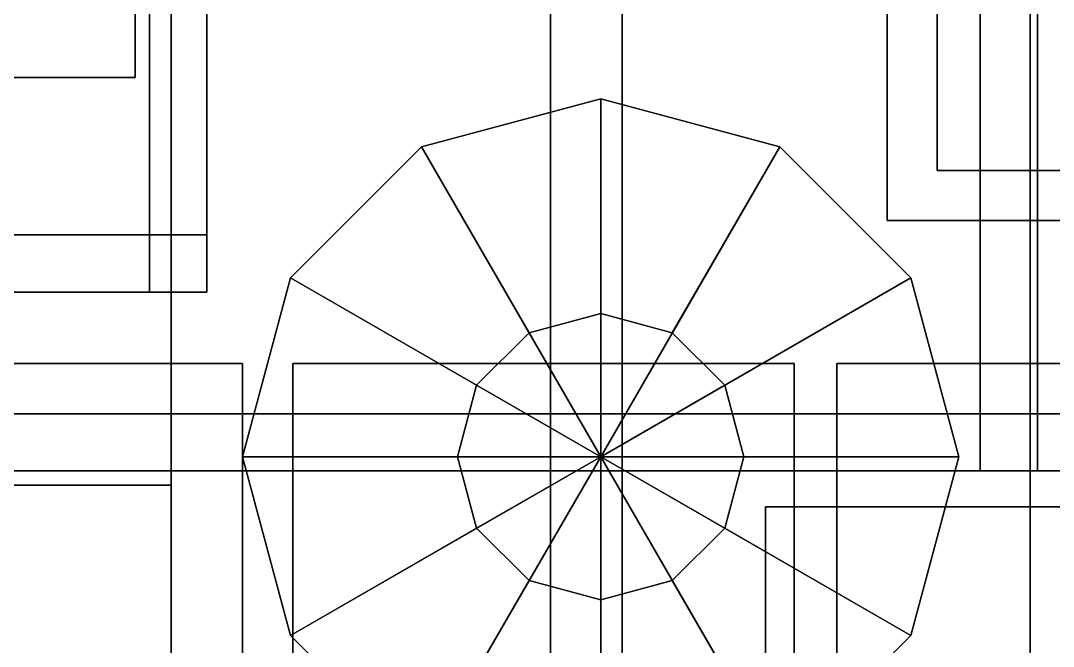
# Model space of a CAD drawing. Header units: metres. Extents: x -1 to 116, y -1 to 42.
# Drawn here: x 0.74 to 2.182, y 3.555 to 4.429 of the extents above; entities that cross this region are included whole.
import ezdxf

# ---------------------------------------------------------------- set-up
doc = ezdxf.new("R2010")
doc.units = ezdxf.units.M
for name, color, linetype in [('CUBIERTA_CHALET_3D', 9, 'CONTINUOUS'), ('EQUIPO_HIDRONEUMATICO_2000L_3D', 5, 'CONTINUOUS'), ('LOSA_PISO_3D', 8, 'CONTINUOUS'), ('MUROS_INTERIORES_3D', 7, 'CONTINUOUS'), ('P2_LOSA_PISO_3D', 8, 'CONTINUOUS'), ('P2_MOBILIARIO_SOCIAL_3D', 34, 'CONTINUOUS'), ('P3_LOSA_STEELDECK_3D', 8, 'CONTINUOUS'), ('P3_LOSA_TANQUES_3D', 8, 'CONTINUOUS'), ('PB_MOBILIARIO_OFICINA_3D', 34, 'CONTINUOUS'), ('SOTANO_BODEGA_EQUIP_3D', 7, 'CONTINUOUS'), ('SOTANO_LOSA_3D', 8, 'CONTINUOUS')]:
    doc.layers.add(name, color=color, linetype=linetype)

msp = doc.modelspace()

# ---------------------------------------------------------------- linework, layer by layer
at = {"layer": 'CUBIERTA_CHALET_3D', "color": 9}
for points in [[(0.4, 2, 10.56), (3.8562, 2, 11.0784), (3.8562, 7.45, 11.0784), (0.4, 7.45, 10.56)], [(0.4, 2, 10.72), (3.8562, 2, 11.2384), (3.8562, 7.45, 11.2384), (0.4, 7.45, 10.72)]]:
    msp.add_3dface(points, dxfattribs=at)
at = {"layer": 'EQUIPO_HIDRONEUMATICO_2000L_3D', "color": 8}
for points in [[(2.08, 3.8, 8.9), (2.16, 3.8, 8.9), (2.16, 5.95, 8.9), (2.08, 5.95, 8.9)], [(2.08, 3.8, 8.96), (2.16, 3.8, 8.96), (2.16, 5.95, 8.96), (2.08, 5.95, 8.96)], [(2.08, 3.8, 8.9), (2.08, 5.95, 8.9), (2.08, 5.95, 8.96), (2.08, 3.8, 8.96)], [(2.16, 3.8, 8.9), (2.16, 5.95, 8.9), (2.16, 5.95, 8.96), (2.16, 3.8, 8.96)], [(2.08, 3.8, 8.9), (2.16, 3.8, 8.9), (2.16, 3.8, 8.96), (2.08, 3.8, 8.96)]]:
    msp.add_3dface(points, dxfattribs=at)
at = {"layer": 'EQUIPO_HIDRONEUMATICO_2000L_3D', "color": 5}
for points in [[(1.55, 3.82, 8.8), (1.55, 4.32, 8.8), (1.3, 4.253, 8.8), (1.55, 3.82, 8.8)], [(1.55, 3.82, 9.98), (1.55, 4.32, 9.98), (1.3, 4.253, 9.98), (1.55, 3.82, 9.98)], [(1.55, 4.32, 8.8), (1.3, 4.253, 8.8), (1.3, 4.253, 9.98), (1.55, 4.32, 9.98)], [(1.55, 3.82, 9.98), (1.55, 4.32, 9.98), (1.3, 4.253, 9.98), (1.55, 3.82, 9.98)], [(1.55, 4.32, 9.98), (1.3, 4.253, 9.98), (1.45, 3.9932, 10.1), (1.55, 4.02, 10.1)], [(1.55, 3.82, 8.8), (1.8, 4.253, 8.8), (1.55, 4.32, 8.8), (1.55, 3.82, 8.8)], [(1.55, 3.82, 9.98), (1.8, 4.253, 9.98), (1.55, 4.32, 9.98), (1.55, 3.82, 9.98)], [(1.55, 3.82, 8.8), (1.55, 4.32, 8.8), (1.55, 4.32, 9.98), (1.55, 3.82, 9.98)], [(1.8, 4.253, 8.8), (1.55, 4.32, 8.8), (1.55, 4.32, 9.98), (1.8, 4.253, 9.98)], [(1.55, 3.82, 9.98), (1.8, 4.253, 9.98), (1.55, 4.32, 9.98), (1.55, 3.82, 9.98)], [(1.55, 3.82, 9.98), (1.55, 4.32, 9.98), (1.55, 4.02, 10.1), (1.55, 3.82, 10.1)], [(1.8, 4.253, 9.98), (1.55, 4.32, 9.98), (1.55, 4.02, 10.1), (1.65, 3.9932, 10.1)], [(1.55, 3.82, 8.8), (1.55, 4.32, 8.8), (1.55, 4.32, 9.98), (1.55, 3.82, 9.98)], [(1.55, 3.82, 9.98), (1.55, 4.32, 9.98), (1.55, 4.02, 10.1), (1.55, 3.82, 10.1)], [(1.55, 3.82, 8.8), (1.3, 4.253, 8.8), (1.117, 4.07, 8.8), (1.55, 3.82, 8.8)], [(1.55, 3.82, 9.98), (1.3, 4.253, 9.98), (1.117, 4.07, 9.98), (1.55, 3.82, 9.98)], [(1.3, 4.253, 8.8), (1.117, 4.07, 8.8), (1.117, 4.07, 9.98), (1.3, 4.253, 9.98)], [(1.55, 3.82, 9.98), (1.3, 4.253, 9.98), (1.117, 4.07, 9.98), (1.55, 3.82, 9.98)], [(1.3, 4.253, 9.98), (1.117, 4.07, 9.98), (1.3768, 3.92, 10.1), (1.45, 3.9932, 10.1)], [(1.55, 3.82, 8.8), (1.3, 4.253, 8.8), (1.3, 4.253, 9.98), (1.55, 3.82, 9.98)], [(1.55, 3.82, 9.98), (1.3, 4.253, 9.98), (1.45, 3.9932, 10.1), (1.55, 3.82, 10.1)], [(1.55, 3.82, 8.8), (1.3, 4.253, 8.8), (1.3, 4.253, 9.98), (1.55, 3.82, 9.98)], [(1.55, 3.82, 9.98), (1.3, 4.253, 9.98), (1.45, 3.9932, 10.1), (1.55, 3.82, 10.1)], [(1.55, 3.82, 8.8), (1.983, 4.07, 8.8), (1.8, 4.253, 8.8), (1.55, 3.82, 8.8)], [(1.55, 3.82, 9.98), (1.983, 4.07, 9.98), (1.8, 4.253, 9.98), (1.55, 3.82, 9.98)], [(1.55, 3.82, 8.8), (1.8, 4.253, 8.8), (1.8, 4.253, 9.98), (1.55, 3.82, 9.98)], [(1.55, 3.82, 9.98), (1.983, 4.07, 9.98), (1.8, 4.253, 9.98), (1.55, 3.82, 9.98)], [(1.55, 3.82, 9.98), (1.8, 4.253, 9.98), (1.65, 3.9932, 10.1), (1.55, 3.82, 10.1)], [(1.55, 3.82, 8.8), (1.8, 4.253, 8.8), (1.8, 4.253, 9.98), (1.55, 3.82, 9.98)], [(1.55, 3.82, 9.98), (1.8, 4.253, 9.98), (1.65, 3.9932, 10.1), (1.55, 3.82, 10.1)], [(1.983, 4.07, 9.98), (1.8, 4.253, 9.98), (1.65, 3.9932, 10.1), (1.7232, 3.92, 10.1)], [(1.983, 4.07, 8.8), (1.8, 4.253, 8.8), (1.8, 4.253, 9.98), (1.983, 4.07, 9.98)], [(1.55, 3.82, 8.8), (1.117, 4.07, 8.8), (1.05, 3.82, 8.8), (1.55, 3.82, 8.8)], [(1.55, 3.82, 9.98), (1.117, 4.07, 9.98), (1.05, 3.82, 9.98), (1.55, 3.82, 9.98)], [(1.117, 4.07, 8.8), (1.05, 3.82, 8.8), (1.05, 3.82, 9.98), (1.117, 4.07, 9.98)], [(1.55, 3.82, 9.98), (1.117, 4.07, 9.98), (1.05, 3.82, 9.98), (1.55, 3.82, 9.98)], [(1.117, 4.07, 9.98), (1.05, 3.82, 9.98), (1.35, 3.82, 10.1), (1.3768, 3.92, 10.1)], [(1.55, 3.82, 8.8), (1.117, 4.07, 8.8), (1.117, 4.07, 9.98), (1.55, 3.82, 9.98)], [(1.55, 3.82, 9.98), (1.117, 4.07, 9.98), (1.3768, 3.92, 10.1), (1.55, 3.82, 10.1)], [(1.55, 3.82, 8.8), (1.117, 4.07, 8.8), (1.117, 4.07, 9.98), (1.55, 3.82, 9.98)], [(1.55, 3.82, 9.98), (1.117, 4.07, 9.98), (1.3768, 3.92, 10.1), (1.55, 3.82, 10.1)], [(1.55, 3.82, 8.8), (2.05, 3.82, 8.8), (1.983, 4.07, 8.8), (1.55, 3.82, 8.8)], [(1.55, 3.82, 9.98), (2.05, 3.82, 9.98), (1.983, 4.07, 9.98), (1.55, 3.82, 9.98)], [(1.55, 3.82, 8.8), (1.983, 4.07, 8.8), (1.983, 4.07, 9.98), (1.55, 3.82, 9.98)], [(1.55, 3.82, 9.98), (2.05, 3.82, 9.98), (1.983, 4.07, 9.98), (1.55, 3.82, 9.98)], [(1.55, 3.82, 9.98), (1.983, 4.07, 9.98), (1.7232, 3.92, 10.1), (1.55, 3.82, 10.1)], [(1.55, 3.82, 8.8), (1.983, 4.07, 8.8), (1.983, 4.07, 9.98), (1.55, 3.82, 9.98)], [(1.55, 3.82, 9.98), (1.983, 4.07, 9.98), (1.7232, 3.92, 10.1), (1.55, 3.82, 10.1)], [(2.05, 3.82, 9.98), (1.983, 4.07, 9.98), (1.7232, 3.92, 10.1), (1.75, 3.82, 10.1)], [(2.05, 3.82, 8.8), (1.983, 4.07, 8.8), (1.983, 4.07, 9.98), (2.05, 3.82, 9.98)], [(1.55, 3.82, 10.1), (1.55, 4.02, 10.1), (1.45, 3.9932, 10.1), (1.55, 3.82, 10.1)], [(1.55, 3.82, 10.1), (1.65, 3.9932, 10.1), (1.55, 4.02, 10.1), (1.55, 3.82, 10.1)], [(1.55, 3.82, 10.1), (1.45, 3.9932, 10.1), (1.3768, 3.92, 10.1), (1.55, 3.82, 10.1)], [(1.55, 3.82, 10.1), (1.7232, 3.92, 10.1), (1.65, 3.9932, 10.1), (1.55, 3.82, 10.1)], [(1.55, 3.82, 10.1), (1.3768, 3.92, 10.1), (1.35, 3.82, 10.1), (1.55, 3.82, 10.1)], [(1.55, 3.82, 10.1), (1.75, 3.82, 10.1), (1.7232, 3.92, 10.1), (1.55, 3.82, 10.1)], [(1.55, 3.82, 8.8), (1.05, 3.82, 8.8), (1.05, 3.82, 9.98), (1.55, 3.82, 9.98)], [(1.55, 3.82, 9.98), (1.05, 3.82, 9.98), (1.35, 3.82, 10.1), (1.55, 3.82, 10.1)], [(1.55, 3.82, 8.8), (1.05, 3.82, 8.8), (1.117, 3.57, 8.8), (1.55, 3.82, 8.8)], [(1.55, 3.82, 9.98), (1.05, 3.82, 9.98), (1.117, 3.57, 9.98), (1.55, 3.82, 9.98)], [(1.55, 3.82, 8.8), (1.05, 3.82, 8.8), (1.05, 3.82, 9.98), (1.55, 3.82, 9.98)], [(1.05, 3.82, 8.8), (1.117, 3.57, 8.8), (1.117, 3.57, 9.98), (1.05, 3.82, 9.98)], [(1.55, 3.82, 9.98), (1.05, 3.82, 9.98), (1.117, 3.57, 9.98), (1.55, 3.82, 9.98)], [(1.55, 3.82, 9.98), (1.05, 3.82, 9.98), (1.35, 3.82, 10.1), (1.55, 3.82, 10.1)], [(1.05, 3.82, 9.98), (1.117, 3.57, 9.98), (1.3768, 3.72, 10.1), (1.35, 3.82, 10.1)], [(1.55, 3.82, 8.8), (1.117, 3.57, 8.8), (1.117, 3.57, 9.98), (1.55, 3.82, 9.98)], [(1.55, 3.82, 9.98), (1.117, 3.57, 9.98), (1.3768, 3.72, 10.1), (1.55, 3.82, 10.1)], [(1.55, 3.82, 8.8), (1.117, 3.57, 8.8), (1.3, 3.387, 8.8), (1.55, 3.82, 8.8)], [(1.55, 3.82, 9.98), (1.117, 3.57, 9.98), (1.3, 3.387, 9.98), (1.55, 3.82, 9.98)], [(1.55, 3.82, 8.8), (1.117, 3.57, 8.8), (1.117, 3.57, 9.98), (1.55, 3.82, 9.98)], [(1.55, 3.82, 9.98), (1.117, 3.57, 9.98), (1.3, 3.387, 9.98), (1.55, 3.82, 9.98)], [(1.55, 3.82, 9.98), (1.117, 3.57, 9.98), (1.3768, 3.72, 10.1), (1.55, 3.82, 10.1)], [(1.55, 3.82, 8.8), (1.3, 3.387, 8.8), (1.3, 3.387, 9.98), (1.55, 3.82, 9.98)], [(1.55, 3.82, 9.98), (1.3, 3.387, 9.98), (1.45, 3.6468, 10.1), (1.55, 3.82, 10.1)], [(1.55, 3.82, 8.8), (1.3, 3.387, 8.8), (1.55, 3.32, 8.8), (1.55, 3.82, 8.8)], [(1.55, 3.82, 9.98), (1.3, 3.387, 9.98), (1.55, 3.32, 9.98), (1.55, 3.82, 9.98)], [(1.55, 3.82, 8.8), (1.3, 3.387, 8.8), (1.3, 3.387, 9.98), (1.55, 3.82, 9.98)], [(1.55, 3.82, 9.98), (1.3, 3.387, 9.98), (1.55, 3.32, 9.98), (1.55, 3.82, 9.98)], [(1.55, 3.82, 9.98), (1.3, 3.387, 9.98), (1.45, 3.6468, 10.1), (1.55, 3.82, 10.1)], [(1.55, 3.82, 10.1), (1.35, 3.82, 10.1), (1.3768, 3.72, 10.1), (1.55, 3.82, 10.1)], [(1.55, 3.82, 10.1), (1.3768, 3.72, 10.1), (1.45, 3.6468, 10.1), (1.55, 3.82, 10.1)], [(1.55, 3.82, 10.1), (1.45, 3.6468, 10.1), (1.55, 3.62, 10.1), (1.55, 3.82, 10.1)], [(1.55, 3.82, 8.8), (2.05, 3.82, 8.8), (2.05, 3.82, 9.98), (1.55, 3.82, 9.98)], [(1.55, 3.82, 8.8), (1.55, 3.82, 8.8), (1.55, 3.82, 9.98)], [(1.55, 3.82, 9.98), (2.05, 3.82, 9.98), (1.75, 3.82, 10.1), (1.55, 3.82, 10.1)], [(1.55, 3.82, 9.98), (1.55, 3.82, 9.98), (1.55, 3.82, 10.1)], [(1.55, 3.82, 8.8), (1.55, 3.82, 8.8), (1.55, 3.82, 9.98)], [(1.55, 3.82, 9.98), (1.55, 3.82, 9.98), (1.55, 3.82, 10.1)], [(1.55, 3.82, 8.8), (1.55, 3.82, 8.8), (1.55, 3.82, 9.98)], [(1.55, 3.82, 9.98), (1.55, 3.82, 9.98), (1.55, 3.82, 10.1)], [(1.55, 3.82, 8.8), (1.55, 3.82, 8.8), (1.55, 3.82, 9.98)], [(1.55, 3.82, 9.98), (1.55, 3.82, 9.98), (1.55, 3.82, 10.1)], [(1.55, 3.82, 8.8), (1.55, 3.82, 8.8), (1.55, 3.82, 9.98)], [(1.55, 3.82, 9.98), (1.55, 3.82, 9.98), (1.55, 3.82, 10.1)], [(1.55, 3.82, 8.8), (1.55, 3.82, 8.8), (1.55, 3.82, 9.98)], [(1.55, 3.82, 9.98), (1.55, 3.82, 9.98), (1.55, 3.82, 10.1)], [(1.55, 3.82, 8.8), (1.55, 3.82, 8.8), (1.55, 3.82, 9.98)], [(1.55, 3.82, 9.98), (1.55, 3.82, 9.98), (1.55, 3.82, 10.1)], [(1.55, 3.82, 8.8), (1.55, 3.82, 8.8), (1.55, 3.82, 9.98)], [(1.55, 3.82, 9.98), (1.55, 3.82, 9.98), (1.55, 3.82, 10.1)], [(1.55, 3.82, 8.8), (1.55, 3.32, 8.8), (1.55, 3.32, 9.98), (1.55, 3.82, 9.98)], [(1.55, 3.82, 8.8), (1.55, 3.82, 8.8), (1.55, 3.82, 9.98)], [(1.55, 3.82, 9.98), (1.55, 3.32, 9.98), (1.55, 3.62, 10.1), (1.55, 3.82, 10.1)], [(1.55, 3.82, 9.98), (1.55, 3.82, 9.98), (1.55, 3.82, 10.1)], [(1.55, 3.82, 8.8), (1.55, 3.32, 8.8), (1.8, 3.387, 8.8), (1.55, 3.82, 8.8)], [(1.55, 3.82, 9.98), (1.55, 3.32, 9.98), (1.8, 3.387, 9.98), (1.55, 3.82, 9.98)], [(1.55, 3.82, 8.8), (1.55, 3.32, 8.8), (1.55, 3.32, 9.98), (1.55, 3.82, 9.98)], [(1.55, 3.82, 8.8), (1.8, 3.387, 8.8), (1.8, 3.387, 9.98), (1.55, 3.82, 9.98)], [(1.55, 3.82, 8.8), (1.55, 3.82, 8.8), (1.55, 3.82, 9.98)], [(1.55, 3.82, 9.98), (1.55, 3.32, 9.98), (1.8, 3.387, 9.98), (1.55, 3.82, 9.98)], [(1.55, 3.82, 10.1), (1.55, 3.62, 10.1), (1.65, 3.6468, 10.1), (1.55, 3.82, 10.1)], [(1.55, 3.82, 9.98), (1.55, 3.32, 9.98), (1.55, 3.62, 10.1), (1.55, 3.82, 10.1)], [(1.55, 3.82, 9.98), (1.8, 3.387, 9.98), (1.65, 3.6468, 10.1), (1.55, 3.82, 10.1)], [(1.55, 3.82, 9.98), (1.55, 3.82, 9.98), (1.55, 3.82, 10.1)], [(1.55, 3.82, 8.8), (1.8, 3.387, 8.8), (1.983, 3.57, 8.8), (1.55, 3.82, 8.8)], [(1.55, 3.82, 9.98), (1.8, 3.387, 9.98), (1.983, 3.57, 9.98), (1.55, 3.82, 9.98)], [(1.55, 3.82, 8.8), (1.8, 3.387, 8.8), (1.8, 3.387, 9.98), (1.55, 3.82, 9.98)], [(1.55, 3.82, 8.8), (1.983, 3.57, 8.8), (1.983, 3.57, 9.98), (1.55, 3.82, 9.98)], [(1.55, 3.82, 8.8), (1.55, 3.82, 8.8), (1.55, 3.82, 9.98)], [(1.55, 3.82, 9.98), (1.8, 3.387, 9.98), (1.983, 3.57, 9.98), (1.55, 3.82, 9.98)], [(1.55, 3.82, 10.1), (1.65, 3.6468, 10.1), (1.7232, 3.72, 10.1), (1.55, 3.82, 10.1)], [(1.55, 3.82, 9.98), (1.8, 3.387, 9.98), (1.65, 3.6468, 10.1), (1.55, 3.82, 10.1)], [(1.55, 3.82, 9.98), (1.983, 3.57, 9.98), (1.7232, 3.72, 10.1), (1.55, 3.82, 10.1)], [(1.55, 3.82, 9.98), (1.55, 3.82, 9.98), (1.55, 3.82, 10.1)], [(1.55, 3.82, 8.8), (1.983, 3.57, 8.8), (2.05, 3.82, 8.8), (1.55, 3.82, 8.8)], [(1.55, 3.82, 9.98), (1.983, 3.57, 9.98), (2.05, 3.82, 9.98), (1.55, 3.82, 9.98)], [(1.55, 3.82, 8.8), (1.983, 3.57, 8.8), (1.983, 3.57, 9.98), (1.55, 3.82, 9.98)], [(1.55, 3.82, 8.8), (2.05, 3.82, 8.8), (2.05, 3.82, 9.98), (1.55, 3.82, 9.98)], [(1.55, 3.82, 8.8), (1.55, 3.82, 8.8), (1.55, 3.82, 9.98)], [(1.55, 3.82, 9.98), (1.983, 3.57, 9.98), (2.05, 3.82, 9.98), (1.55, 3.82, 9.98)], [(1.55, 3.82, 10.1), (1.7232, 3.72, 10.1), (1.75, 3.82, 10.1), (1.55, 3.82, 10.1)], [(1.55, 3.82, 9.98), (1.983, 3.57, 9.98), (1.7232, 3.72, 10.1), (1.55, 3.82, 10.1)], [(1.55, 3.82, 9.98), (2.05, 3.82, 9.98), (1.75, 3.82, 10.1), (1.55, 3.82, 10.1)], [(1.55, 3.82, 9.98), (1.55, 3.82, 9.98), (1.55, 3.82, 10.1)], [(1.983, 3.57, 9.98), (2.05, 3.82, 9.98), (1.75, 3.82, 10.1), (1.7232, 3.72, 10.1)], [(1.983, 3.57, 8.8), (2.05, 3.82, 8.8), (2.05, 3.82, 9.98), (1.983, 3.57, 9.98)], [(1.117, 3.57, 9.98), (1.3, 3.387, 9.98), (1.45, 3.6468, 10.1), (1.3768, 3.72, 10.1)], [(1.8, 3.387, 9.98), (1.983, 3.57, 9.98), (1.7232, 3.72, 10.1), (1.65, 3.6468, 10.1)], [(1.3, 3.387, 9.98), (1.55, 3.32, 9.98), (1.55, 3.62, 10.1), (1.45, 3.6468, 10.1)], [(1.55, 3.32, 9.98), (1.8, 3.387, 9.98), (1.65, 3.6468, 10.1), (1.55, 3.62, 10.1)], [(1.117, 3.57, 8.8), (1.3, 3.387, 8.8), (1.3, 3.387, 9.98), (1.117, 3.57, 9.98)], [(1.8, 3.387, 8.8), (1.983, 3.57, 8.8), (1.983, 3.57, 9.98), (1.8, 3.387, 9.98)]]:
    msp.add_3dface(points, dxfattribs=at)
at = {"layer": 'LOSA_PISO_3D', "color": 8}
for points in [[(0.15, 3, -0.15), (9.15, 3, -0.15), (9.15, 7.4, -0.15), (0.15, 7.4, -0.15)], [(0.15, 3), (9.15, 3), (9.15, 7.4), (0.15, 7.4)]]:
    msp.add_3dface(points, dxfattribs=at)
at = {"layer": 'MUROS_INTERIORES_3D', "color": 7}
for points in [[(1.48, 3.15), (1.58, 3.15), (1.58, 5.15), (1.48, 5.15)], [(1.48, 3.15, 2.85), (1.58, 3.15, 2.85), (1.58, 5.15, 2.85), (1.48, 5.15, 2.85)], [(1.48, 3.15), (1.48, 5.15), (1.48, 5.15, 2.85), (1.48, 3.15, 2.85)], [(1.58, 3.15), (1.58, 5.15), (1.58, 5.15, 2.85), (1.58, 3.15, 2.85)]]:
    msp.add_3dface(points, dxfattribs=at)
at = {"layer": 'P2_LOSA_PISO_3D', "color": 8}
for points in [[(0.15, 3, 2.85), (9.15, 3, 2.85), (9.15, 7.4, 2.85), (0.15, 7.4, 2.85)], [(0.15, 3, 3), (9.15, 3, 3), (9.15, 7.4, 3), (0.15, 7.4, 3)]]:
    msp.add_3dface(points, dxfattribs=at)
at = {"layer": 'P2_MOBILIARIO_SOCIAL_3D', "color": 34}
for points in [[(0.35, 4.35, 3), (0.9, 4.35, 3), (0.9, 6.15, 3), (0.35, 6.15, 3)], [(0.35, 4.35, 3.88), (0.9, 4.35, 3.88), (0.9, 6.15, 3.88), (0.35, 6.15, 3.88)], [(0.9, 4.35, 3), (0.9, 6.15, 3), (0.9, 6.15, 3.88), (0.9, 4.35, 3.88)], [(0.35, 4.35, 3), (0.9, 4.35, 3), (0.9, 4.35, 3.88), (0.35, 4.35, 3.88)]]:
    msp.add_3dface(points, dxfattribs=at)
at = {"layer": 'P2_MOBILIARIO_SOCIAL_3D', "color": 7}
for points in [[(0.35, 3.25, 3), (1.05, 3.25, 3), (1.05, 3.95, 3), (0.35, 3.95, 3)], [(0.35, 3.25, 3.88), (1.05, 3.25, 3.88), (1.05, 3.95, 3.88), (0.35, 3.95, 3.88)], [(0.35, 3.95, 3), (1.05, 3.95, 3), (1.05, 3.95, 3.88), (0.35, 3.95, 3.88)], [(1.05, 3.25, 3), (1.05, 3.95, 3), (1.05, 3.95, 3.88), (1.05, 3.25, 3.88)], [(1.12, 3.25, 3), (1.82, 3.25, 3), (1.82, 3.95, 3), (1.12, 3.95, 3)], [(1.12, 3.25, 3.88), (1.82, 3.25, 3.88), (1.82, 3.95, 3.88), (1.12, 3.95, 3.88)], [(1.12, 3.95, 3), (1.82, 3.95, 3), (1.82, 3.95, 3.88), (1.12, 3.95, 3.88)], [(1.12, 3.25, 3), (1.12, 3.95, 3), (1.12, 3.95, 3.88), (1.12, 3.25, 3.88)], [(1.82, 3.25, 3), (1.82, 3.95, 3), (1.82, 3.95, 3.88), (1.82, 3.25, 3.88)]]:
    msp.add_3dface(points, dxfattribs=at)
at = {"layer": 'P2_MOBILIARIO_SOCIAL_3D', "color": 8}
for points in [[(1.88, 3.25, 3), (2.7, 3.25, 3), (2.7, 3.95, 3), (1.88, 3.95, 3)], [(1.88, 3.25, 3.88), (2.7, 3.25, 3.88), (2.7, 3.95, 3.88), (1.88, 3.95, 3.88)], [(1.88, 3.95, 3), (2.7, 3.95, 3), (2.7, 3.95, 3.88), (1.88, 3.95, 3.88)], [(1.88, 3.25, 3), (1.88, 3.95, 3), (1.88, 3.95, 3.88), (1.88, 3.25, 3.88)]]:
    msp.add_3dface(points, dxfattribs=at)
at = {"layer": 'P3_LOSA_STEELDECK_3D', "color": 8}
for points in [[(0.15, 3, 5.85), (9.15, 3, 5.85), (9.15, 7.4, 5.85), (0.15, 7.4, 5.85)], [(0.15, 3, 6), (9.15, 3, 6), (9.15, 7.4, 6), (0.15, 7.4, 6)]]:
    msp.add_3dface(points, dxfattribs=at)
at = {"layer": 'P3_LOSA_TANQUES_3D', "color": 8}
for points in [[(0.3, 3, 8.5), (2.9, 3, 8.5), (2.9, 5.55, 8.5), (0.3, 5.55, 8.5)], [(0.3, 3, 8.68), (2.9, 3, 8.68), (2.9, 5.55, 8.68), (0.3, 5.55, 8.68)], [(0.95, 3.22, 8.68), (2.15, 3.22, 8.68), (2.15, 5.55, 8.68), (0.95, 5.55, 8.68)], [(0.95, 3.22, 8.8), (2.15, 3.22, 8.8), (2.15, 5.55, 8.8), (0.95, 5.55, 8.8)], [(0.95, 3.22, 8.68), (0.95, 5.55, 8.68), (0.95, 5.55, 8.8), (0.95, 3.22, 8.8)], [(2.15, 3.22, 8.68), (2.15, 5.55, 8.68), (2.15, 5.55, 8.8), (2.15, 3.22, 8.8)]]:
    msp.add_3dface(points, dxfattribs=at)
at = {"layer": 'PB_MOBILIARIO_OFICINA_3D', "color": 7}
for points in [[(0.42, 3.25), (0.95, 3.25), (0.95, 3.78), (0.42, 3.78)], [(0.42, 3.25, 0.42), (0.95, 3.25, 0.42), (0.95, 3.78, 0.42), (0.42, 3.78, 0.42)], [(0.42, 3.78), (0.95, 3.78), (0.95, 3.78, 0.42), (0.42, 3.78, 0.42)], [(0.95, 3.25), (0.95, 3.78), (0.95, 3.78, 0.42), (0.95, 3.25, 0.42)], [(1.78, 3.25), (2.25, 3.25), (2.25, 3.75), (1.78, 3.75)], [(1.78, 3.25, 0.42), (2.25, 3.25, 0.42), (2.25, 3.75, 0.42), (1.78, 3.75, 0.42)], [(1.78, 3.75), (2.25, 3.75), (2.25, 3.75, 0.42), (1.78, 3.75, 0.42)], [(1.78, 3.25), (1.78, 3.75), (1.78, 3.75, 0.42), (1.78, 3.25, 0.42)]]:
    msp.add_3dface(points, dxfattribs=at)
at = {"layer": 'SOTANO_BODEGA_EQUIP_3D', "color": 34}
for points in [[(0.35, 4.05, -2.37), (1, 4.05, -2.37), (1, 6.25, -2.37), (0.35, 6.25, -2.37)], [(0.35, 4.05, -2.31), (1, 4.05, -2.31), (1, 6.25, -2.31), (0.35, 6.25, -2.31)], [(0.35, 4.05, -1.77), (1, 4.05, -1.77), (1, 6.25, -1.77), (0.35, 6.25, -1.77)], [(0.35, 4.05, -1.71), (1, 4.05, -1.71), (1, 6.25, -1.71), (0.35, 6.25, -1.71)], [(0.35, 4.05, -1.17), (1, 4.05, -1.17), (1, 6.25, -1.17), (0.35, 6.25, -1.17)], [(0.35, 4.05, -1.11), (1, 4.05, -1.11), (1, 6.25, -1.11), (0.35, 6.25, -1.11)], [(0.35, 4.05, -0.6), (1, 4.05, -0.6), (1, 6.25, -0.6), (0.35, 6.25, -0.6)], [(0.35, 4.05, -0.54), (1, 4.05, -0.54), (1, 6.25, -0.54), (0.35, 6.25, -0.54)], [(1, 4.05, -2.37), (1, 6.25, -2.37), (1, 6.25, -2.31), (1, 4.05, -2.31)], [(1, 4.05, -1.77), (1, 6.25, -1.77), (1, 6.25, -1.71), (1, 4.05, -1.71)], [(1, 4.05, -1.17), (1, 6.25, -1.17), (1, 6.25, -1.11), (1, 4.05, -1.11)], [(1, 4.05, -0.6), (1, 6.25, -0.6), (1, 6.25, -0.54), (1, 4.05, -0.54)], [(1.95, 4.15, -2.55), (2.72, 4.15, -2.55), (2.72, 4.95, -2.55), (1.95, 4.95, -2.55)], [(1.95, 4.15, -2.41), (2.72, 4.15, -2.41), (2.72, 4.95, -2.41), (1.95, 4.95, -2.41)], [(1.95, 4.15, -2.55), (1.95, 4.95, -2.55), (1.95, 4.95, -2.41), (1.95, 4.15, -2.41)], [(1.95, 4.15, -2.55), (2.72, 4.15, -2.55), (2.72, 4.15, -2.41), (1.95, 4.15, -2.41)], [(0.35, 4.05, -2.37), (1, 4.05, -2.37), (1, 4.05, -2.31), (0.35, 4.05, -2.31)], [(0.35, 4.05, -1.77), (1, 4.05, -1.77), (1, 4.05, -1.71), (0.35, 4.05, -1.71)], [(0.35, 4.05, -1.17), (1, 4.05, -1.17), (1, 4.05, -1.11), (0.35, 4.05, -1.11)], [(0.35, 4.05, -0.6), (1, 4.05, -0.6), (1, 4.05, -0.54), (0.35, 4.05, -0.54)], [(0.35, 3.22, -2.37), (2.65, 3.22, -2.37), (2.65, 3.88, -2.37), (0.35, 3.88, -2.37)], [(0.35, 3.22, -2.31), (2.65, 3.22, -2.31), (2.65, 3.88, -2.31), (0.35, 3.88, -2.31)], [(0.35, 3.88, -2.37), (2.65, 3.88, -2.37), (2.65, 3.88, -2.31), (0.35, 3.88, -2.31)], [(0.35, 3.22, -1.83), (2.65, 3.22, -1.83), (2.65, 3.88, -1.83), (0.35, 3.88, -1.83)], [(0.35, 3.22, -1.77), (2.65, 3.22, -1.77), (2.65, 3.88, -1.77), (0.35, 3.88, -1.77)], [(0.35, 3.88, -1.83), (2.65, 3.88, -1.83), (2.65, 3.88, -1.77), (0.35, 3.88, -1.77)], [(0.35, 3.22, -1.29), (2.65, 3.22, -1.29), (2.65, 3.88, -1.29), (0.35, 3.88, -1.29)], [(0.35, 3.22, -1.23), (2.65, 3.22, -1.23), (2.65, 3.88, -1.23), (0.35, 3.88, -1.23)], [(0.35, 3.88, -1.29), (2.65, 3.88, -1.29), (2.65, 3.88, -1.23), (0.35, 3.88, -1.23)]]:
    msp.add_3dface(points, dxfattribs=at)
at = {"layer": 'SOTANO_BODEGA_EQUIP_3D', "color": 3}
for points in [[(0.43, 4.13, -2.31), (0.92, 4.13, -2.31), (0.92, 6.17, -2.31), (0.43, 6.17, -2.31)], [(0.43, 4.13, -2.03), (0.92, 4.13, -2.03), (0.92, 6.17, -2.03), (0.43, 6.17, -2.03)], [(0.43, 4.13, -1.71), (0.92, 4.13, -1.71), (0.92, 6.17, -1.71), (0.43, 6.17, -1.71)], [(0.43, 4.13, -1.43), (0.92, 4.13, -1.43), (0.92, 6.17, -1.43), (0.43, 6.17, -1.43)], [(0.43, 4.13, -1.11), (0.92, 4.13, -1.11), (0.92, 6.17, -1.11), (0.43, 6.17, -1.11)], [(0.43, 4.13, -0.83), (0.92, 4.13, -0.83), (0.92, 6.17, -0.83), (0.43, 6.17, -0.83)], [(0.92, 4.13, -2.31), (0.92, 6.17, -2.31), (0.92, 6.17, -2.03), (0.92, 4.13, -2.03)], [(0.92, 4.13, -1.71), (0.92, 6.17, -1.71), (0.92, 6.17, -1.43), (0.92, 4.13, -1.43)], [(0.92, 4.13, -1.11), (0.92, 6.17, -1.11), (0.92, 6.17, -0.83), (0.92, 4.13, -0.83)], [(0.43, 4.13, -2.31), (0.92, 4.13, -2.31), (0.92, 4.13, -2.03), (0.43, 4.13, -2.03)], [(0.43, 4.13, -1.71), (0.92, 4.13, -1.71), (0.92, 4.13, -1.43), (0.43, 4.13, -1.43)], [(0.43, 4.13, -1.11), (0.92, 4.13, -1.11), (0.92, 4.13, -0.83), (0.43, 4.13, -0.83)]]:
    msp.add_3dface(points, dxfattribs=at)
at = {"layer": 'SOTANO_BODEGA_EQUIP_3D', "color": 30}
for points in [[(2.02, 4.22, -2.41), (2.66, 4.22, -2.41), (2.66, 4.88, -2.41), (2.02, 4.88, -2.41)], [(2.02, 4.22, -1.73), (2.66, 4.22, -1.73), (2.66, 4.88, -1.73), (2.02, 4.88, -1.73)], [(2.02, 4.22, -2.41), (2.02, 4.88, -2.41), (2.02, 4.88, -1.73), (2.02, 4.22, -1.73)], [(2.02, 4.22, -2.41), (2.66, 4.22, -2.41), (2.66, 4.22, -1.73), (2.02, 4.22, -1.73)], [(0.43, 3.3, -2.31), (2.57, 3.3, -2.31), (2.57, 3.8, -2.31), (0.43, 3.8, -2.31)], [(0.43, 3.3, -2.03), (2.57, 3.3, -2.03), (2.57, 3.8, -2.03), (0.43, 3.8, -2.03)], [(0.43, 3.8, -2.31), (2.57, 3.8, -2.31), (2.57, 3.8, -2.03), (0.43, 3.8, -2.03)], [(0.43, 3.3, -1.77), (2.57, 3.3, -1.77), (2.57, 3.8, -1.77), (0.43, 3.8, -1.77)], [(0.43, 3.3, -1.49), (2.57, 3.3, -1.49), (2.57, 3.8, -1.49), (0.43, 3.8, -1.49)], [(0.43, 3.8, -1.77), (2.57, 3.8, -1.77), (2.57, 3.8, -1.49), (0.43, 3.8, -1.49)]]:
    msp.add_3dface(points, dxfattribs=at)
at = {"layer": 'SOTANO_BODEGA_EQUIP_3D', "color": 8}
for points in [[(0.92, 4.05, -2.55), (1, 4.05, -2.55), (1, 4.13, -2.55), (0.92, 4.13, -2.55)], [(0.92, 4.05, -0.35), (1, 4.05, -0.35), (1, 4.13, -0.35), (0.92, 4.13, -0.35)], [(0.92, 4.13, -2.55), (1, 4.13, -2.55), (1, 4.13, -0.35), (0.92, 4.13, -0.35)], [(0.92, 4.05, -2.55), (0.92, 4.13, -2.55), (0.92, 4.13, -0.35), (0.92, 4.05, -0.35)], [(1, 4.05, -2.55), (1, 4.13, -2.55), (1, 4.13, -0.35), (1, 4.05, -0.35)], [(0.92, 4.05, -2.55), (1, 4.05, -2.55), (1, 4.05, -0.35), (0.92, 4.05, -0.35)]]:
    msp.add_3dface(points, dxfattribs=at)
at = {"layer": 'SOTANO_LOSA_3D', "color": 8}
for points in [[(0.15, 3, -2.7), (9.15, 3, -2.7), (9.15, 11.3, -2.7), (0.15, 11.3, -2.7)], [(0.15, 3, -2.55), (9.15, 3, -2.55), (9.15, 11.3, -2.55), (0.15, 11.3, -2.55)]]:
    msp.add_3dface(points, dxfattribs=at)

doc.saveas('drawing.dxf')
